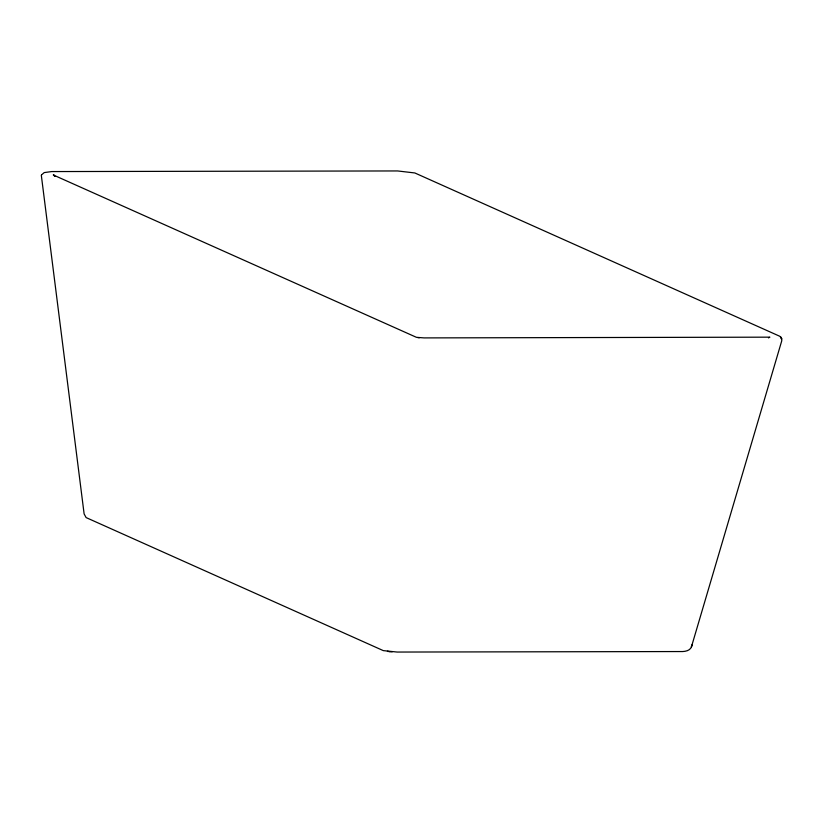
<?xml version="1.0" encoding="UTF-8"?>
<svg xmlns="http://www.w3.org/2000/svg" width="823" height="823" viewBox="0 0 823 823"><rect width="100%" height="100%" fill="white"/><g stroke="black" fill="none" stroke-linecap="round" stroke-linejoin="round"><path stroke-width="1.23" d="M41.315 175.248L84.121 513.912L86.117 517.585L383.281 650.612L397.149 652.053L680.343 651.549C684.726 651.734 690.878 650.983 691.783 645.674L781.799 340.64L781.222 337.769L779.669 336.226L414.843 172.964L397.612 170.947L51.695 171.565L44.205 172.593L41.5 174.949M691.618 646.209L691.989 644.944L691.402 646.94M768.456 337.903L769.855 337.163L424.051 337.903L416.428 337.317L53.279 174.96L55.028 176.4M389.742 651.651L392.129 651.867M388.045 651.435L387.417 651.363L390.04 651.682M417.724 337.584L419.267 337.78M54.164 175.443L53.721 175.073L54.441 175.669M781.469 338.376L780.811 337.08L781.85 339.138L781.469 338.376"/></g></svg>
